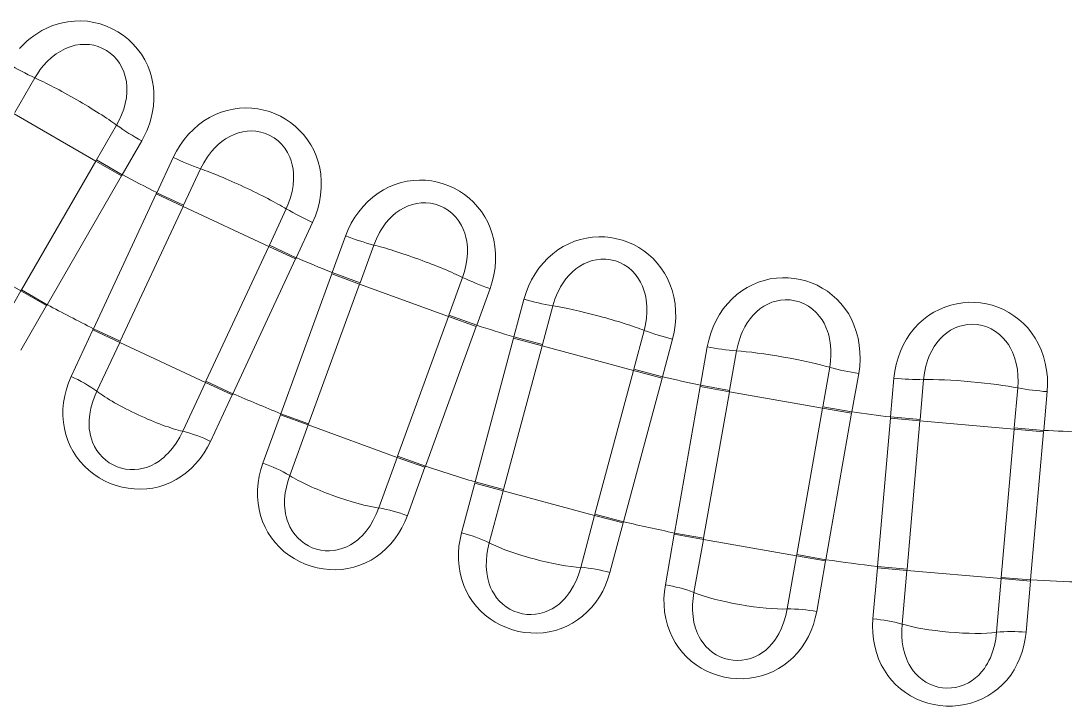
# Model space of a CAD drawing. Extents: x 407 to 892, y -26 to 445.
# Drawn here: x 768.24 to 782.16, y 131.56 to 140.69 of the extents above; entities that cross this region are included whole.
import ezdxf

# ---------------------------------------------------------------- set-up
doc = ezdxf.new("R2010")
doc.units = 0
doc.header["$LTSCALE"] = 7
doc.header["$MEASUREMENT"] = 0
doc.layers.add('8', color=251, linetype='CONTINUOUS', lineweight=15)

msp = doc.modelspace()

# ---------------------------------------------------------------- linework, layer by layer
at = {"layer": '8', "lineweight": 13, "ltscale": 0.013374}
for p, q in [((768.154, 139.471), (768.422, 139.934)), ((769.513, 139.304), (769.246, 138.841)), ((770.406, 138.237), (770.633, 138.721)), ((771.775, 138.189), (771.549, 137.704)), ((772.758, 137.203), (772.941, 137.706)), ((774.125, 137.275), (773.943, 136.772)), ((775.19, 136.379), (775.329, 136.895)), ((776.546, 136.569), (776.408, 136.052)), ((777.685, 135.769), (777.779, 136.296)), ((779.019, 136.077), (778.927, 135.55)), ((780.224, 135.38), (780.271, 135.912)), ((781.526, 135.803), (781.48, 135.27))]:
    msp.add_line(p, q, dxfattribs=at)
at = {"layer": '8', "lineweight": 13, "ltscale": 0.031529}
for p, q in [((768.145, 139.457), (769.238, 138.826)), ((770.399, 138.221), (771.542, 137.689)), ((772.752, 137.187), (773.937, 136.756)), ((775.186, 136.362), (776.404, 136.036)), ((777.682, 135.752), (778.924, 135.534)), ((780.222, 135.363), (781.479, 135.253)), ((774.668, 134.43), (775.886, 134.104)), ((780.048, 133.37), (781.304, 133.26))]:
    msp.add_line(p, q, dxfattribs=at)
at = {"layer": '8', "lineweight": 13, "ltscale": 0.012961}
for p, q in [((769.847, 139.093), (769.588, 138.644)), ((770.049, 138.404), (770.268, 138.874)), ((772.126, 138.008), (771.907, 137.538)), ((772.387, 137.339), (772.565, 137.826)), ((774.81, 136.482), (774.943, 136.982)), ((776.924, 136.452), (776.789, 135.951)), ((777.297, 135.838), (777.387, 136.349)), ((779.406, 135.993), (779.315, 135.483)), ((779.831, 135.415), (779.876, 135.931)), ((781.918, 135.753), (781.873, 135.236))]:
    msp.add_line(p, q, dxfattribs=at)
at = {"layer": '8', "lineweight": 13, "ltscale": 0.049583}
for p, q in [((768.246, 137.109), (769.238, 138.826)), ((768.587, 136.911), (769.579, 138.629)), ((770.042, 138.388), (769.204, 136.591)), ((770.704, 135.891), (771.542, 137.689)), ((772.381, 137.322), (771.703, 135.458)), ((773.258, 134.892), (773.937, 136.756)), ((773.629, 134.758), (774.307, 136.621)), ((775.186, 136.362), (774.672, 134.447)), ((775.89, 134.12), (776.404, 136.036)), ((777.294, 135.821), (776.95, 133.868)), ((778.58, 133.58), (778.924, 135.534)), ((778.968, 133.512), (779.312, 135.465)), ((780.222, 135.363), (780.05, 133.387)), ((781.306, 133.277), (781.479, 135.253))]:
    msp.add_line(p, q, dxfattribs=at)
at = {"layer": '8', "lineweight": 13, "ltscale": 0.000424518}
msp.add_line((769.238, 138.826), (769.246, 138.841), dxfattribs=at)
at = {"layer": '8', "lineweight": 13, "ltscale": 0.009853}
for p, q in [((769.238, 138.826), (769.579, 138.629)), ((770.399, 138.221), (770.042, 138.388)), ((770.406, 138.237), (770.049, 138.404)), ((771.542, 137.689), (771.899, 137.522)), ((771.549, 137.704), (771.907, 137.538)), ((772.752, 137.187), (772.381, 137.322)), ((772.758, 137.203), (772.387, 137.339)), ((768.246, 137.109), (768.587, 136.911)), ((773.937, 136.756), (774.307, 136.621)), ((769.561, 136.424), (769.204, 136.591)), ((775.186, 136.362), (774.805, 136.464)), ((775.19, 136.379), (774.81, 136.482)), ((776.404, 136.036), (776.784, 135.934)), ((776.408, 136.052), (776.789, 135.951)), ((770.704, 135.891), (771.061, 135.724)), ((777.682, 135.752), (777.294, 135.821)), ((777.685, 135.769), (777.297, 135.838)), ((772.073, 135.324), (771.703, 135.458)), ((778.924, 135.534), (779.312, 135.465)), ((778.927, 135.55), (779.315, 135.483)), ((780.222, 135.363), (779.83, 135.397)), ((781.479, 135.253), (781.871, 135.218)), ((773.258, 134.892), (773.629, 134.758)), ((774.672, 134.447), (774.292, 134.549)), ((775.89, 134.12), (776.271, 134.018)), ((777.338, 133.799), (776.95, 133.868)), ((778.58, 133.58), (778.968, 133.512)), ((780.05, 133.387), (779.657, 133.421)), ((781.306, 133.277), (781.698, 133.243))]:
    msp.add_line(p, q, dxfattribs=at)
at = {"layer": '8', "lineweight": 13, "ltscale": 0.009852}
for p, q in [((769.246, 138.841), (769.588, 138.644)), ((768.238, 137.094), (768.58, 136.899)), ((773.943, 136.772), (774.313, 136.638)), ((769.554, 136.409), (769.197, 136.577)), ((780.224, 135.38), (779.831, 135.415)), ((781.48, 135.27), (781.873, 135.236)), ((774.668, 134.43), (774.288, 134.534)), ((775.886, 134.104), (776.267, 134.004)), ((777.335, 133.783), (776.947, 133.853)), ((778.577, 133.564), (778.965, 133.497)), ((780.048, 133.37), (779.656, 133.406)), ((781.304, 133.26), (781.697, 133.228))]:
    msp.add_line(p, q, dxfattribs=at)
at = {"layer": '8', "lineweight": 13, "ltscale": 0.000445997}
msp.add_line((769.579, 138.629), (769.588, 138.644), dxfattribs=at)
at = {"layer": '8', "lineweight": 13, "ltscale": 0.000445422}
msp.add_line((770.049, 138.404), (770.042, 138.388), dxfattribs=at)
at = {"layer": '8', "lineweight": 13, "ltscale": 0.049582}
for p, q in [((770.399, 138.221), (769.561, 136.424)), ((771.061, 135.724), (771.899, 137.522)), ((772.752, 137.187), (772.073, 135.324)), ((774.805, 136.464), (774.292, 134.549)), ((776.271, 134.018), (776.784, 135.934)), ((777.682, 135.752), (777.338, 133.799)), ((779.83, 135.397), (779.657, 133.421)), ((781.698, 133.243), (781.871, 135.218))]:
    msp.add_line(p, q, dxfattribs=at)
at = {"layer": '8', "lineweight": 13, "ltscale": 0.000424589}
msp.add_line((770.406, 138.237), (770.399, 138.221), dxfattribs=at)
at = {"layer": '8', "lineweight": 13, "ltscale": 0.03153}
for p, q in [((767.145, 137.725), (768.238, 137.094)), ((769.554, 136.409), (770.697, 135.876)), ((772.068, 135.308), (773.253, 134.877)), ((777.335, 133.783), (778.577, 133.564))]:
    msp.add_line(p, q, dxfattribs=at)
at = {"layer": '8', "lineweight": 13, "ltscale": 0.000424266}
msp.add_line((771.542, 137.689), (771.549, 137.704), dxfattribs=at)
at = {"layer": '8', "lineweight": 13, "ltscale": 0.000446113}
msp.add_line((771.899, 137.522), (771.907, 137.538), dxfattribs=at)
at = {"layer": '8', "lineweight": 13, "ltscale": 0.000445782}
msp.add_line((772.387, 137.339), (772.381, 137.322), dxfattribs=at)
at = {"layer": '8', "lineweight": 13, "ltscale": 0.000424794}
msp.add_line((772.758, 137.203), (772.752, 137.187), dxfattribs=at)
at = {"layer": '8', "lineweight": 13, "ltscale": 0.012962}
msp.add_line((774.491, 137.125), (774.313, 136.638), dxfattribs=at)
at = {"layer": '8', "lineweight": 13, "ltscale": 0.01795}
for p, q in [((768.238, 137.094), (767.88, 136.472)), ((769.249, 135.759), (769.554, 136.409)), ((770.697, 135.876), (770.395, 135.225)), ((771.821, 134.634), (772.068, 135.308)), ((773.253, 134.877), (773.008, 134.202)), ((774.481, 133.737), (774.668, 134.43)), ((775.886, 134.104), (775.702, 133.41)), ((777.209, 133.076), (777.335, 133.783)), ((778.577, 133.564), (778.454, 132.857)), ((779.984, 132.655), (780.048, 133.37))]:
    msp.add_line(p, q, dxfattribs=at)
at = {"layer": '8', "lineweight": 13, "ltscale": 0.000417325}
msp.add_line((768.246, 137.109), (768.238, 137.094), dxfattribs=at)
at = {"layer": '8', "lineweight": 13, "ltscale": 0.017125}
for p, q in [((768.58, 136.899), (768.237, 136.306)), ((768.908, 135.956), (769.197, 136.577)), ((771.055, 135.711), (770.765, 135.09)), ((771.464, 134.801), (771.698, 135.445)), ((773.624, 134.744), (773.389, 134.1)), ((774.111, 133.872), (774.288, 134.534)), ((776.267, 134.004), (776.089, 133.342)), ((776.829, 133.178), (776.947, 133.853)), ((779.596, 132.724), (779.656, 133.406))]:
    msp.add_line(p, q, dxfattribs=at)
at = {"layer": '8', "lineweight": 13, "ltscale": 0.000370584}
msp.add_line((768.587, 136.911), (768.58, 136.899), dxfattribs=at)
at = {"layer": '8', "lineweight": 13, "ltscale": 0.000424532}
msp.add_line((773.937, 136.756), (773.943, 136.772), dxfattribs=at)
at = {"layer": '8', "lineweight": 13, "ltscale": 0.000371403}
msp.add_line((769.204, 136.591), (769.197, 136.577), dxfattribs=at)
at = {"layer": '8', "lineweight": 13, "ltscale": 0.000445521}
msp.add_line((774.307, 136.621), (774.313, 136.638), dxfattribs=at)
at = {"layer": '8', "lineweight": 13, "ltscale": 0.000445651}
msp.add_line((774.81, 136.482), (774.805, 136.464), dxfattribs=at)
at = {"layer": '8', "lineweight": 13, "ltscale": 0.000417768}
msp.add_line((769.561, 136.424), (769.554, 136.409), dxfattribs=at)
at = {"layer": '8', "lineweight": 13, "ltscale": 0.000424371}
msp.add_line((775.19, 136.379), (775.186, 136.362), dxfattribs=at)
at = {"layer": '8', "lineweight": 13, "ltscale": 0.000423976}
msp.add_line((776.404, 136.036), (776.408, 136.052), dxfattribs=at)
at = {"layer": '8', "lineweight": 13, "ltscale": 0.000417123}
msp.add_line((770.704, 135.891), (770.697, 135.876), dxfattribs=at)
at = {"layer": '8', "lineweight": 13, "ltscale": 0.009851}
for p, q in [((770.697, 135.876), (771.055, 135.711)), ((772.068, 135.308), (771.698, 135.445)), ((773.253, 134.877), (773.624, 134.744))]:
    msp.add_line(p, q, dxfattribs=at)
at = {"layer": '8', "lineweight": 13, "ltscale": 0.00044619}
msp.add_line((776.784, 135.934), (776.789, 135.951), dxfattribs=at)
at = {"layer": '8', "lineweight": 13, "ltscale": 0.000445539}
msp.add_line((777.297, 135.838), (777.294, 135.821), dxfattribs=at)
at = {"layer": '8', "lineweight": 13, "ltscale": 0.00042459}
msp.add_line((777.685, 135.769), (777.682, 135.752), dxfattribs=at)
at = {"layer": '8', "lineweight": 13, "ltscale": 0.000370987}
msp.add_line((771.061, 135.724), (771.055, 135.711), dxfattribs=at)
at = {"layer": '8', "lineweight": 13, "ltscale": 0.000370693}
msp.add_line((771.703, 135.458), (771.698, 135.445), dxfattribs=at)
at = {"layer": '8', "lineweight": 13, "ltscale": 0.000424458}
msp.add_line((778.924, 135.534), (778.927, 135.55), dxfattribs=at)
at = {"layer": '8', "lineweight": 13, "ltscale": 0.000445406}
msp.add_line((779.312, 135.465), (779.315, 135.483), dxfattribs=at)
at = {"layer": '8', "lineweight": 13, "ltscale": 0.000417559}
msp.add_line((772.073, 135.324), (772.068, 135.308), dxfattribs=at)
at = {"layer": '8', "lineweight": 13, "ltscale": 0.0004458}
msp.add_line((779.831, 135.415), (779.83, 135.397), dxfattribs=at)
at = {"layer": '8', "lineweight": 13, "ltscale": 0.000424319}
msp.add_line((780.224, 135.38), (780.222, 135.363), dxfattribs=at)
at = {"layer": '8', "lineweight": 13, "ltscale": 0.000424252}
msp.add_line((781.479, 135.253), (781.48, 135.27), dxfattribs=at)
at = {"layer": '8', "lineweight": 13, "ltscale": 0.000445666}
msp.add_line((781.871, 135.218), (781.873, 135.236), dxfattribs=at)
at = {"layer": '8', "lineweight": 13, "ltscale": 0.000417037}
msp.add_line((773.258, 134.892), (773.253, 134.877), dxfattribs=at)
at = {"layer": '8', "lineweight": 13, "ltscale": 0.00037076}
msp.add_line((773.629, 134.758), (773.624, 134.744), dxfattribs=at)
at = {"layer": '8', "lineweight": 13, "ltscale": 0.000370851}
msp.add_line((774.292, 134.549), (774.288, 134.534), dxfattribs=at)
at = {"layer": '8', "lineweight": 13, "ltscale": 0.000417146}
msp.add_line((774.672, 134.447), (774.668, 134.43), dxfattribs=at)
at = {"layer": '8', "lineweight": 13, "ltscale": 0.000416948}
msp.add_line((775.89, 134.12), (775.886, 134.104), dxfattribs=at)
at = {"layer": '8', "lineweight": 13, "ltscale": 0.000371442}
msp.add_line((776.271, 134.018), (776.267, 134.004), dxfattribs=at)
at = {"layer": '8', "lineweight": 13, "ltscale": 0.000371025}
msp.add_line((776.95, 133.868), (776.947, 133.853), dxfattribs=at)
at = {"layer": '8', "lineweight": 13, "ltscale": 0.000417696}
msp.add_line((777.338, 133.799), (777.335, 133.783), dxfattribs=at)
at = {"layer": '8', "lineweight": 13, "ltscale": 0.000416811}
msp.add_line((778.58, 133.58), (778.577, 133.564), dxfattribs=at)
at = {"layer": '8', "lineweight": 13, "ltscale": 0.000371291}
msp.add_line((778.968, 133.512), (778.965, 133.497), dxfattribs=at)
at = {"layer": '8', "lineweight": 13, "ltscale": 0.017124}
for p, q in [((778.965, 133.497), (778.846, 132.823)), ((781.697, 133.228), (781.637, 132.545))]:
    msp.add_line(p, q, dxfattribs=at)
at = {"layer": '8', "lineweight": 13, "ltscale": 0.000371345}
msp.add_line((779.657, 133.421), (779.656, 133.406), dxfattribs=at)
at = {"layer": '8', "lineweight": 13, "ltscale": 0.000417412}
for p, q in [((780.05, 133.387), (780.048, 133.37)), ((781.306, 133.277), (781.304, 133.26))]:
    msp.add_line(p, q, dxfattribs=at)
at = {"layer": '8', "lineweight": 13, "ltscale": 0.017949}
msp.add_line((781.304, 133.26), (781.243, 132.545), dxfattribs=at)
at = {"layer": '8', "lineweight": 13, "ltscale": 0.000371545}
msp.add_line((781.698, 133.243), (781.697, 133.228), dxfattribs=at)
at = {"layer": '8', "lineweight": 13}
for points in [[(769.959, 140.012), (769.927, 140.094), (769.888, 140.174), (769.843, 140.249), (769.791, 140.319), (769.733, 140.385), (769.671, 140.445), (769.603, 140.5), (769.531, 140.548), (769.455, 140.59), (769.376, 140.625), (769.294, 140.653), (769.21, 140.674), (769.124, 140.688), (769.037, 140.694), (768.95, 140.692), (768.862, 140.683), (768.791, 140.67), (768.72, 140.651), (768.65, 140.627), (768.582, 140.598), (768.515, 140.564), (768.461, 140.531), (768.409, 140.496), (768.359, 140.457), (768.322, 140.426), (768.287, 140.394), (768.22, 140.324)], [(769.629, 139.953), (769.609, 140.016), (769.583, 140.074), (769.552, 140.129), (769.515, 140.179), (769.474, 140.225), (769.428, 140.265), (769.378, 140.3), (769.325, 140.328), (769.269, 140.351), (769.21, 140.368), (769.15, 140.378), (769.088, 140.381), (769.025, 140.378), (768.961, 140.368), (768.895, 140.35), (768.83, 140.325), (768.767, 140.292), (768.705, 140.253), (768.645, 140.206), (768.588, 140.153), (768.534, 140.095), (768.494, 140.044), (768.457, 139.99), (768.422, 139.934)], [(769.629, 139.953), (769.643, 139.886), (769.65, 139.815), (769.65, 139.743), (769.643, 139.668), (769.628, 139.593), (769.607, 139.517), (769.58, 139.441), (769.549, 139.372), (769.513, 139.304)], [(769.959, 140.012), (769.978, 139.947), (769.993, 139.88), (770.004, 139.812), (770.01, 139.744), (770.011, 139.698), (770.011, 139.651), (770.004, 139.558), (769.989, 139.465), (769.974, 139.401), (769.956, 139.337), (769.934, 139.274), (769.915, 139.228), (769.894, 139.182), (769.847, 139.093)], [(770.268, 138.874), (770.311, 138.957), (770.359, 139.037), (770.413, 139.112), (770.472, 139.183), (770.536, 139.248), (770.604, 139.307), (770.677, 139.36), (770.753, 139.407), (770.829, 139.445), (770.907, 139.476), (770.987, 139.501), (771.068, 139.518), (771.15, 139.529), (771.232, 139.533), (771.314, 139.531), (771.395, 139.521), (771.474, 139.506), (771.55, 139.484), (771.625, 139.456), (771.697, 139.423), (771.766, 139.384), (771.832, 139.339), (771.895, 139.289), (771.953, 139.235), (772.008, 139.175), (772.057, 139.11), (772.101, 139.042), (772.14, 138.97), (772.173, 138.894), (772.199, 138.816), (772.22, 138.735), (772.234, 138.652), (772.241, 138.56), (772.241, 138.467), (772.233, 138.373), (772.217, 138.28), (772.194, 138.187), (772.163, 138.096), (772.126, 138.008)], [(770.633, 138.721), (770.675, 138.803), (770.724, 138.881), (770.75, 138.917), (770.778, 138.952), (770.821, 139.001), (770.867, 139.046), (770.915, 139.086), (770.965, 139.122), (771.021, 139.154), (771.078, 139.181), (771.137, 139.202), (771.196, 139.216), (771.255, 139.224), (771.313, 139.227), (771.371, 139.223), (771.436, 139.211), (771.498, 139.193), (771.557, 139.167), (771.613, 139.134), (771.665, 139.095), (771.712, 139.049), (771.754, 138.998), (771.79, 138.941), (771.821, 138.879), (771.84, 138.828), (771.855, 138.775), (771.865, 138.719), (771.871, 138.662), (771.873, 138.623), (771.873, 138.583), (771.867, 138.502), (771.853, 138.419), (771.833, 138.342), (771.806, 138.265), (771.775, 138.189)], [(772.565, 137.826), (772.6, 137.913), (772.641, 137.996), (772.688, 138.076), (772.741, 138.151), (772.799, 138.222), (772.862, 138.287), (772.929, 138.346), (773.001, 138.399), (773.073, 138.443), (773.148, 138.481), (773.226, 138.513), (773.305, 138.538), (773.386, 138.556), (773.467, 138.567), (773.549, 138.571), (773.631, 138.569), (773.71, 138.56), (773.789, 138.545), (773.865, 138.524), (773.94, 138.497), (774.013, 138.464), (774.082, 138.426), (774.149, 138.381), (774.212, 138.332), (774.271, 138.277), (774.326, 138.217), (774.376, 138.153), (774.421, 138.084), (774.46, 138.012), (774.494, 137.936), (774.521, 137.857), (774.542, 137.776), (774.557, 137.685), (774.565, 137.592), (774.565, 137.498), (774.558, 137.404), (774.543, 137.31), (774.52, 137.217), (774.491, 137.125)], [(772.941, 137.706), (772.976, 137.791), (773.018, 137.873), (773.041, 137.911), (773.065, 137.948), (773.104, 138.001), (773.146, 138.05), (773.191, 138.094), (773.237, 138.134), (773.29, 138.171), (773.345, 138.203), (773.401, 138.228), (773.459, 138.248), (773.517, 138.261), (773.575, 138.268), (773.633, 138.27), (773.698, 138.264), (773.761, 138.251), (773.823, 138.23), (773.881, 138.202), (773.936, 138.167), (773.987, 138.126), (774.034, 138.079), (774.075, 138.025), (774.111, 137.966), (774.134, 137.917), (774.153, 137.865), (774.169, 137.811), (774.18, 137.754), (774.185, 137.716), (774.189, 137.676), (774.189, 137.595), (774.183, 137.511), (774.169, 137.432), (774.15, 137.353), (774.125, 137.275)], [(774.943, 136.982), (774.971, 137.072), (775.005, 137.158), (775.045, 137.242), (775.091, 137.322), (775.142, 137.397), (775.199, 137.467), (775.261, 137.532), (775.328, 137.591), (775.396, 137.641), (775.468, 137.686), (775.542, 137.724), (775.619, 137.756), (775.698, 137.781), (775.778, 137.799), (775.859, 137.811), (775.941, 137.815), (776.021, 137.814), (776.1, 137.805), (776.178, 137.791), (776.255, 137.771), (776.33, 137.744), (776.403, 137.712), (776.473, 137.674), (776.54, 137.63), (776.604, 137.58), (776.664, 137.526), (776.72, 137.466), (776.77, 137.401), (776.816, 137.333), (776.856, 137.26), (776.89, 137.184), (776.918, 137.104), (776.941, 137.015), (776.957, 136.923), (776.965, 136.83), (776.966, 136.735), (776.959, 136.64), (776.945, 136.546), (776.924, 136.452)], [(775.329, 136.895), (775.357, 136.983), (775.391, 137.068), (775.411, 137.109), (775.432, 137.148), (775.466, 137.204), (775.503, 137.256), (775.544, 137.304), (775.587, 137.347), (775.636, 137.389), (775.688, 137.425), (775.742, 137.456), (775.797, 137.48), (775.854, 137.499), (775.912, 137.511), (775.969, 137.517), (776.034, 137.517), (776.099, 137.51), (776.162, 137.494), (776.222, 137.472), (776.28, 137.442), (776.335, 137.405), (776.385, 137.362), (776.431, 137.312), (776.472, 137.257), (776.499, 137.21), (776.523, 137.16), (776.543, 137.107), (776.559, 137.052), (776.568, 137.013), (776.574, 136.974), (776.582, 136.893), (776.583, 136.81), (776.577, 136.73), (776.564, 136.649), (776.546, 136.569)], [(777.387, 136.349), (777.406, 136.44), (777.433, 136.53), (777.465, 136.617), (777.504, 136.7), (777.549, 136.779), (777.6, 136.854), (777.656, 136.924), (777.717, 136.989), (777.781, 137.045), (777.848, 137.096), (777.919, 137.14), (777.992, 137.178), (778.069, 137.21), (778.147, 137.235), (778.227, 137.254), (778.308, 137.266), (778.388, 137.271), (778.467, 137.27), (778.547, 137.262), (778.625, 137.249), (778.702, 137.229), (778.778, 137.203), (778.851, 137.171), (778.921, 137.133), (778.989, 137.09), (779.054, 137.04), (779.114, 136.985), (779.17, 136.926), (779.221, 136.861), (779.268, 136.792), (779.308, 136.719), (779.343, 136.643), (779.374, 136.556), (779.398, 136.466), (779.414, 136.373), (779.423, 136.279), (779.425, 136.184), (779.419, 136.088), (779.406, 135.993)], [(777.779, 136.296), (777.799, 136.386), (777.825, 136.473), (777.841, 136.516), (777.859, 136.556), (777.888, 136.615), (777.921, 136.67), (777.957, 136.721), (777.996, 136.769), (778.042, 136.815), (778.09, 136.855), (778.141, 136.89), (778.194, 136.919), (778.249, 136.943), (778.305, 136.96), (778.362, 136.971), (778.427, 136.977), (778.492, 136.975), (778.556, 136.965), (778.618, 136.948), (778.679, 136.923), (778.736, 136.892), (778.79, 136.853), (778.84, 136.807), (778.885, 136.756), (778.917, 136.711), (778.945, 136.664), (778.97, 136.613), (778.99, 136.559), (779.002, 136.522), (779.012, 136.483), (779.027, 136.403), (779.035, 136.32), (779.036, 136.24), (779.03, 136.159), (779.019, 136.077)], [(779.876, 135.931), (779.888, 136.024), (779.906, 136.115), (779.931, 136.204), (779.962, 136.291), (780, 136.374), (780.044, 136.453), (780.094, 136.528), (780.149, 136.597), (780.208, 136.659), (780.27, 136.715), (780.337, 136.766), (780.407, 136.81), (780.481, 136.848), (780.556, 136.88), (780.634, 136.906), (780.714, 136.925), (780.793, 136.937), (780.872, 136.943), (780.952, 136.942), (781.031, 136.935), (781.11, 136.922), (781.187, 136.903), (781.263, 136.878), (781.336, 136.846), (781.408, 136.808), (781.476, 136.765), (781.541, 136.716), (781.602, 136.661), (781.659, 136.601), (781.711, 136.537), (781.758, 136.467), (781.799, 136.394), (781.838, 136.31), (781.869, 136.223), (781.894, 136.132), (781.911, 136.039), (781.921, 135.944), (781.923, 135.849), (781.918, 135.753)], [(780.271, 135.912), (780.283, 136.004), (780.302, 136.093), (780.314, 136.137), (780.328, 136.179), (780.352, 136.24), (780.38, 136.298), (780.412, 136.352), (780.447, 136.402), (780.488, 136.452), (780.533, 136.497), (780.58, 136.536), (780.631, 136.57), (780.683, 136.598), (780.738, 136.62), (780.794, 136.636), (780.858, 136.647), (780.923, 136.651), (780.987, 136.647), (781.051, 136.635), (781.113, 136.616), (781.173, 136.589), (781.23, 136.555), (781.284, 136.514), (781.333, 136.467), (781.369, 136.425), (781.401, 136.38), (781.43, 136.332), (781.455, 136.28), (781.47, 136.244), (781.484, 136.206), (781.506, 136.128), (781.521, 136.046), (781.528, 135.966), (781.53, 135.885), (781.526, 135.803)], [(770.765, 135.09), (770.724, 135.011), (770.678, 134.935), (770.627, 134.863), (770.571, 134.796), (770.511, 134.733), (770.446, 134.676), (770.377, 134.625), (770.305, 134.58), (770.231, 134.542), (770.154, 134.511), (770.076, 134.486), (769.996, 134.468), (769.914, 134.457), (769.832, 134.452), (769.749, 134.455), (769.667, 134.464), (769.585, 134.479), (769.505, 134.502), (769.427, 134.53), (769.352, 134.565), (769.279, 134.605), (769.21, 134.651), (769.145, 134.703), (769.084, 134.759), (769.028, 134.82), (768.978, 134.885), (768.933, 134.954), (768.895, 135.027), (768.862, 135.102), (768.836, 135.18), (768.816, 135.26), (768.803, 135.342), (768.796, 135.43), (768.797, 135.519), (768.806, 135.608), (768.821, 135.697), (768.844, 135.785), (768.873, 135.872), (768.908, 135.956)], [(770.395, 135.225), (770.354, 135.144), (770.307, 135.068), (770.256, 134.998), (770.201, 134.934), (770.171, 134.904), (770.141, 134.877), (770.11, 134.851), (770.078, 134.828), (770.028, 134.797), (769.977, 134.77), (769.924, 134.748), (769.87, 134.732), (769.811, 134.72), (769.752, 134.714), (769.692, 134.714), (769.633, 134.721), (769.576, 134.733), (769.52, 134.752), (769.466, 134.776), (769.415, 134.805), (769.367, 134.839), (769.323, 134.879), (769.284, 134.922), (769.248, 134.97), (769.218, 135.022), (769.193, 135.077), (769.176, 135.122), (769.163, 135.17), (769.154, 135.219), (769.149, 135.256), (769.146, 135.295), (769.147, 135.373), (769.155, 135.453), (769.17, 135.534), (769.191, 135.61), (769.217, 135.685), (769.249, 135.759)], [(773.389, 134.1), (773.355, 134.018), (773.316, 133.938), (773.272, 133.862), (773.222, 133.79), (773.167, 133.722), (773.107, 133.66), (773.043, 133.603), (772.975, 133.551), (772.905, 133.507), (772.831, 133.47), (772.755, 133.438), (772.677, 133.413), (772.597, 133.395), (772.515, 133.383), (772.433, 133.378), (772.35, 133.38), (772.267, 133.389), (772.186, 133.404), (772.105, 133.425), (772.027, 133.453), (771.951, 133.487), (771.878, 133.527), (771.809, 133.573), (771.743, 133.624), (771.683, 133.68), (771.627, 133.74), (771.576, 133.805), (771.531, 133.874), (771.492, 133.946), (771.459, 134.021), (771.433, 134.1), (771.413, 134.18), (771.399, 134.267), (771.392, 134.356), (771.392, 134.445), (771.4, 134.535), (771.415, 134.625), (771.436, 134.713), (771.464, 134.801)], [(773.008, 134.202), (772.975, 134.118), (772.935, 134.038), (772.891, 133.963), (772.841, 133.895), (772.814, 133.863), (772.786, 133.833), (772.757, 133.805), (772.728, 133.779), (772.681, 133.743), (772.632, 133.712), (772.581, 133.686), (772.529, 133.665), (772.471, 133.648), (772.413, 133.637), (772.353, 133.632), (772.294, 133.633), (772.236, 133.641), (772.178, 133.654), (772.122, 133.673), (772.069, 133.698), (772.019, 133.728), (771.972, 133.763), (771.928, 133.804), (771.889, 133.848), (771.854, 133.897), (771.824, 133.949), (771.804, 133.994), (771.787, 134.04), (771.773, 134.088), (771.765, 134.125), (771.759, 134.163), (771.752, 134.241), (771.753, 134.321), (771.762, 134.403), (771.776, 134.48), (771.796, 134.557), (771.821, 134.634)], [(776.089, 133.342), (776.063, 133.257), (776.031, 133.174), (775.993, 133.095), (775.95, 133.019), (775.901, 132.946), (775.847, 132.879), (775.788, 132.817), (775.725, 132.76), (775.659, 132.71), (775.589, 132.666), (775.516, 132.628), (775.44, 132.596), (775.362, 132.571), (775.281, 132.552), (775.2, 132.54), (775.117, 132.535), (775.034, 132.536), (774.952, 132.544), (774.87, 132.558), (774.789, 132.579), (774.711, 132.607), (774.634, 132.64), (774.561, 132.679), (774.492, 132.724), (774.426, 132.775), (774.366, 132.83), (774.31, 132.89), (774.259, 132.955), (774.214, 133.023), (774.174, 133.096), (774.141, 133.171), (774.114, 133.25), (774.092, 133.335), (774.078, 133.423), (774.07, 133.512), (774.07, 133.602), (774.077, 133.693), (774.091, 133.783), (774.111, 133.872)], [(775.702, 133.41), (775.675, 133.324), (775.643, 133.241), (775.605, 133.163), (775.561, 133.09), (775.538, 133.056), (775.512, 133.024), (775.486, 132.993), (775.459, 132.965), (775.415, 132.925), (775.369, 132.89), (775.321, 132.86), (775.271, 132.834), (775.215, 132.812), (775.157, 132.796), (775.099, 132.786), (775.039, 132.782), (774.98, 132.784), (774.922, 132.792), (774.865, 132.807), (774.81, 132.827), (774.757, 132.852), (774.707, 132.883), (774.66, 132.92), (774.617, 132.961), (774.578, 133.006), (774.544, 133.056), (774.52, 133.098), (774.499, 133.143), (774.481, 133.189), (774.47, 133.225), (774.46, 133.263), (774.447, 133.34), (774.441, 133.42), (774.442, 133.503), (774.449, 133.58), (774.462, 133.659), (774.481, 133.737)], [(778.846, 132.823), (778.827, 132.736), (778.802, 132.65), (778.772, 132.568), (778.735, 132.488), (778.693, 132.412), (778.645, 132.34), (778.592, 132.273), (778.533, 132.211), (778.472, 132.155), (778.406, 132.105), (778.337, 132.061), (778.264, 132.023), (778.188, 131.991), (778.11, 131.965), (778.029, 131.946), (777.948, 131.933), (777.865, 131.927), (777.782, 131.928), (777.699, 131.935), (777.617, 131.949), (777.536, 131.97), (777.457, 131.996), (777.381, 132.029), (777.308, 132.068), (777.239, 132.112), (777.173, 132.162), (777.112, 132.217), (777.056, 132.277), (777.005, 132.342), (776.959, 132.41), (776.919, 132.483), (776.886, 132.558), (776.857, 132.642), (776.835, 132.728), (776.819, 132.816), (776.811, 132.906), (776.81, 132.997), (776.816, 133.088), (776.829, 133.178)], [(778.454, 132.857), (778.435, 132.768), (778.41, 132.683), (778.379, 132.602), (778.342, 132.525), (778.321, 132.489), (778.299, 132.455), (778.275, 132.422), (778.25, 132.391), (778.21, 132.348), (778.168, 132.309), (778.122, 132.275), (778.075, 132.245), (778.021, 132.218), (777.965, 132.197), (777.907, 132.182), (777.849, 132.173), (777.79, 132.17), (777.731, 132.173), (777.673, 132.182), (777.616, 132.198), (777.561, 132.219), (777.508, 132.245), (777.459, 132.277), (777.412, 132.314), (777.37, 132.356), (777.331, 132.403), (777.303, 132.443), (777.279, 132.485), (777.257, 132.53), (777.242, 132.565), (777.23, 132.601), (777.21, 132.677), (777.197, 132.756), (777.191, 132.839), (777.191, 132.917), (777.197, 132.996), (777.209, 133.076)], [(781.637, 132.545), (781.626, 132.457), (781.609, 132.37), (781.585, 132.285), (781.556, 132.202), (781.52, 132.123), (781.479, 132.047), (781.432, 131.975), (781.379, 131.908), (781.323, 131.848), (781.262, 131.792), (781.196, 131.742), (781.127, 131.698), (781.054, 131.659), (780.978, 131.627), (780.9, 131.601), (780.82, 131.581), (780.738, 131.568), (780.655, 131.561), (780.572, 131.562), (780.489, 131.568), (780.407, 131.581), (780.326, 131.601), (780.247, 131.627), (780.171, 131.659), (780.098, 131.698), (780.028, 131.742), (779.963, 131.791), (779.901, 131.846), (779.845, 131.906), (779.793, 131.97), (779.748, 132.039), (779.707, 132.111), (779.671, 132.192), (779.642, 132.275), (779.619, 132.362), (779.603, 132.451), (779.594, 132.541), (779.592, 132.632), (779.596, 132.724)], [(781.243, 132.545), (781.232, 132.455), (781.215, 132.368), (781.191, 132.284), (781.161, 132.205), (781.143, 132.168), (781.124, 132.131), (781.103, 132.097), (781.081, 132.064), (781.045, 132.017), (781.006, 131.975), (780.964, 131.937), (780.919, 131.903), (780.868, 131.871), (780.814, 131.845), (780.758, 131.825), (780.7, 131.811), (780.642, 131.803), (780.583, 131.801), (780.524, 131.805), (780.466, 131.815), (780.41, 131.832), (780.355, 131.853), (780.303, 131.881), (780.253, 131.914), (780.207, 131.952), (780.164, 131.995), (780.133, 132.032), (780.105, 132.072), (780.079, 132.115), (780.062, 132.149), (780.046, 132.184), (780.02, 132.258), (780, 132.336), (779.987, 132.417), (779.98, 132.495), (779.98, 132.575), (779.984, 132.655)]]:
    msp.add_lwpolyline(points, dxfattribs=at)
for centre, radius, start, end in [((770.118, 143.569), 4.011, 239.3381, 244.9895), ((771.813, 142.59), 4.011, 235.0105, 240.6619), ((772.005, 142.49), 4.011, 244.3382, 249.9895), ((783.417, 164.648), 29.452, 241.9938, 243.0062), ((773.779, 141.663), 4.011, 240.0105, 245.6619), ((773.98, 141.58), 4.011, 249.3382, 254.9895), ((783.417, 164.648), 29.452, 246.9938, 248.0062), ((775.819, 140.91), 4.011, 245.0105, 250.6619), ((783.417, 164.648), 31.452, 241.867, 243.133), ((776.026, 140.845), 4.011, 254.3382, 259.9895), ((783.417, 164.648), 29.452, 251.9938, 253.0062), ((777.917, 140.338), 4.011, 250.0105, 255.6619), ((778.129, 140.291), 4.011, 259.3382, 264.9895), ((780.057, 139.951), 4.011, 255.0105, 260.6619), ((768.095, 134.144), 1.985, 54.4411, 65.8233), ((783.417, 164.648), 29.452, 256.9938, 258.0062), ((780.272, 139.923), 4.011, 264.3382, 269.9895), ((782.222, 139.752), 4.011, 260.0105, 265.6619), ((783.417, 164.648), 31.452, 246.867, 248.133), ((783.417, 164.648), 29.452, 261.9938, 263.0062), ((769.9, 133.303), 1.985, 64.1767, 75.5589), ((783.417, 164.648), 29.452, 266.9938, 268.0062), ((770.812, 132.925), 1.985, 59.4411, 70.8233), ((783.417, 164.648), 31.452, 251.867, 253.133), ((772.683, 132.244), 1.985, 69.1767, 80.5589), ((783.417, 164.648), 31.452, 256.867, 258.133), ((773.625, 131.947), 1.985, 64.4411, 75.8233), ((783.417, 164.648), 31.452, 261.867, 263.133), ((775.548, 131.432), 1.985, 74.1767, 85.5588), ((783.417, 164.648), 31.452, 266.867, 268.133), ((776.512, 131.218), 1.985, 69.4411, 80.8233), ((778.473, 130.872), 1.985, 79.1767, 90.5588), ((779.452, 130.743), 1.985, 74.4411, 85.8233), ((781.435, 130.57), 1.985, 84.1767, 95.5588)]:
    msp.add_arc(centre, radius, start, end, dxfattribs=at)
for centre, major_axis, ratio, start_param, end_param in [((768.945, 139.581), (-0.693, 0.4), 0.08912, 3.80602, 5.618758), ((771.185, 138.415), (-0.725, 0.338), 0.08912, 3.80602, 5.618757), ((773.518, 137.449), (-0.752, 0.274), 0.08912, 3.80602, 5.618757), ((775.926, 136.69), (-0.773, 0.207), 0.08912, 3.80602, 5.618757), ((778.391, 136.143), (-0.788, 0.139), 0.08912, 3.80602, 5.618757), ((780.895, 135.814), (-0.797, 0.07), 0.08912, 3.80602, 5.618757), ((769.857, 135.568), (-0.725, 0.338), 0.171335, 0.660114, 2.481479), ((772.443, 134.497), (-0.752, 0.274), 0.171335, 0.660114, 2.481479), ((775.113, 133.655), (-0.773, 0.207), 0.171335, 0.660114, 2.481479), ((777.846, 133.049), (-0.788, 0.139), 0.171335, 0.660114, 2.481479), ((780.621, 132.684), (-0.797, 0.07), 0.171335, 0.660114, 2.481479)]:
    msp.add_ellipse(centre, major_axis=major_axis, ratio=ratio, start_param=start_param, end_param=end_param, dxfattribs=at)

doc.saveas('drawing.dxf')
